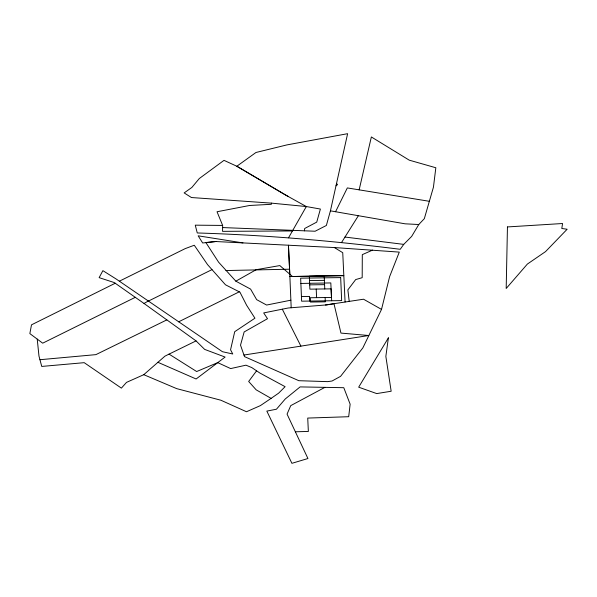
<?xml version="1.0" encoding="UTF-8"?>
<svg xmlns="http://www.w3.org/2000/svg" width="597" height="597" viewBox="0 0 597 597"><rect width="100%" height="100%" fill="white"/><g stroke="black" fill="none" stroke-linecap="round" stroke-linejoin="round"><path stroke-width="0.9" d="M304.418 230.86L304.671 228.502L316.738 222.114L320.395 209.047L306.321 206.547L271.62 203.144L271.374 204.301L249.665 205.472L217.032 211.748L222.644 225.427L222.562 231.352L292.433 230.949M222.614 227.569L315.112 231.233L326.372 225.465L330.44 210.786L347.618 133.683L286.873 144.914L255.971 152.489L236.83 166.242L224.002 160.354L199.301 178.525L191.883 187.436L184.152 192.913L191.443 197.54L271.62 203.144M359.148 189.853L371.356 136.952L409.243 160.16L435.832 167.75L433.444 187.174L424.333 218.659L418.773 224.524L411.661 236.405L403.729 244.382L400.221 249.3C332.85 240.83 265.15 235.024 197.264 232.964L195.271 225.166L222.644 225.427M243.957 355.036L368.767 335.507L340.954 333.089L333.977 303.709L326.589 304.895L288.239 307.992L263.687 312.925L267.508 318.694L244.151 331.954L240.516 345.133L244.509 356.618L298.828 380.699L327.619 381.64L332.036 381.02L340.581 376.334L362.849 347.902L381.52 309.403L389.617 276.635L399.289 252.106L334.365 247.554L215.853 241.531L202.667 242.986L198.167 235.815L242.957 242.912M330.425 210.831L335.559 211.741L347.335 187.921L429.355 201.301M288.523 237.815L306.321 206.547L284.366 194.353L236.83 166.242L288.299 196.54M341.529 242.546L358.379 215.704M256.576 370.812L248.665 381.468L256.173 389.834L271.105 398.371L278.627 393.162L285.105 386.677L259.762 372.968L251.815 367.603L245.964 365.177L230.651 368.58L217.733 362.633L196.667 371.535L169.033 354.118L164.944 356.155L143.78 374.685L126.512 382.378L121.385 388.125L84.207 362.67L41.745 366.431L38.984 356.14L37.23 339.111M335.999 185.816L337.514 184.637L336.536 183.413M271.105 398.371L260.411 405.609L246.486 411.743L220.868 400.221L176.712 388.64L143.616 374.618M119.355 281.202L185.212 248.613L194.279 245.24L207.547 264.605L225.479 284.791L239.942 292.172L246.613 305.246L254.934 318.201L234.711 331.693L230.554 349.79L232.748 353.991L222.442 351.708L116.281 279.083L102.885 270.65L99.139 277.642L114.266 282.568L144.026 303.47L148.213 301.045M215.853 241.531L205.861 242.516L218.584 262.165L235.852 281.172L256.128 269.717L279.814 265.575L292.478 276.508M324.858 387.378L290.739 405.639L287.06 414.117L307.933 458.526L291.911 463.317L266.837 411.102L276.441 409.221L285.262 398.968L300.104 386.908L343.782 387.699L350.14 404.184L348.693 416.713L307.724 418.072L308.358 431.452L295.366 431.78M115.236 283.247L31.499 324.835L29.85 333.604L42.693 343.178L135.325 297.306M148.332 301.119L211.995 269.613M178.637 321.82L239.263 291.829M166.847 319.88L95.893 354.633L39.947 359.715M169.033 354.118L196.062 340.902L204.652 349.394L225.106 357.066L196.107 378.983L157.877 362.275M372.558 250.113L362.304 254.643L362.192 277.687L355.693 279.568L347.857 289.888L349.215 301.395M290.888 300.179L266.613 305.045L256.665 299.657L250.598 289.112L235.852 281.172M325.44 305L363.543 299.216L381.52 309.403M225.92 270.553L289.575 269.202L291.187 307.768M289.873 276.545L343.827 275.627L289.888 276.553M300.873 283.441L330.813 282.926L331.663 300.754M309.515 280.568L324.402 280.351M309.701 284.859L324.581 284.65M301.425 296.545L309.537 296.425L309.731 301.06M418.773 224.524L405.079 223.815L335.559 211.741M344.976 237.046L403.729 244.382M305.604 206.48L306.171 206.808M334.365 247.554L342.738 252.688L345.081 302.022M144.026 303.47L196.062 340.902M282.306 309.186L300.903 346.126M289.575 269.202L288.441 245.218L289.791 274.187M324.761 288.948L324.216 276.06L309.336 276.269L309.88 289.157L331.096 288.858L331.462 297.448L310.246 297.746L310.425 302.045L325.305 301.836L325.126 297.537M316.216 289.067L316.582 297.657M507.45 226.935L506.189 288.485L527.36 264.075L545.524 251.621L567.15 229.241L561.799 228.494L562.568 223.517L507.45 226.935M388.386 337.865L385.849 356.372L391.162 391.244L376.714 393.587L358.678 387.177L388.386 337.865M340.678 277.598L300.649 278.157L301.627 301.179L341.648 300.612L340.678 277.598"/></g></svg>
